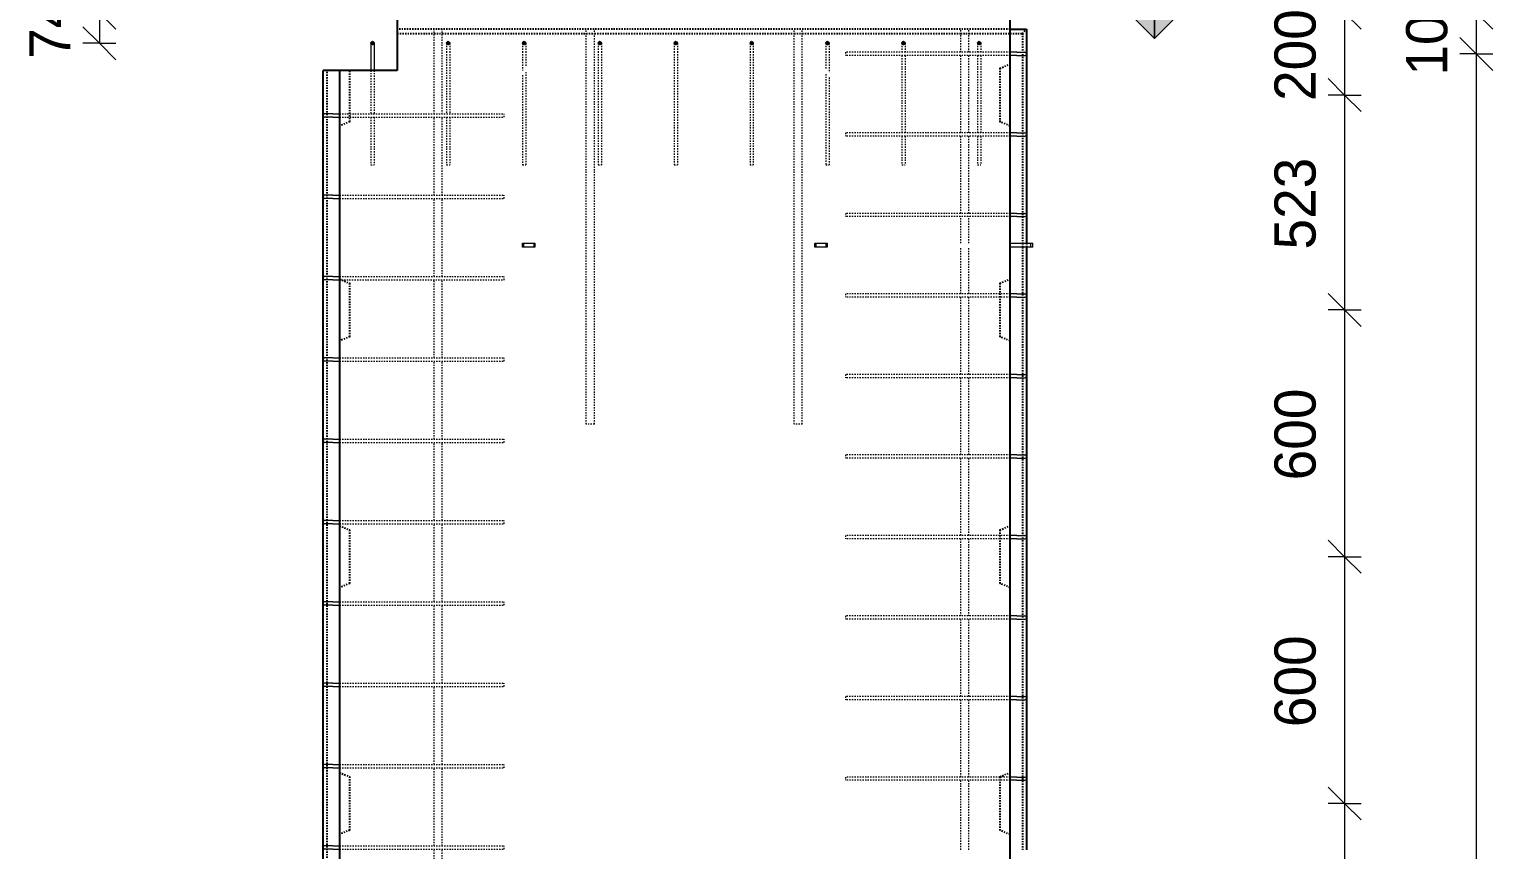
# Model space of a CAD drawing. Header units: millimetres. Extents: x -981 to 10210, y -2138 to 7756.
# Drawn here: x 1895 to 5452, y 1665 to 3660 of the extents above; entities that cross this region are included whole.
import ezdxf

# ---------------------------------------------------------------- set-up
doc = ezdxf.new("R2010")
doc.units = ezdxf.units.MM
doc.linetypes.add('Dash', pattern=[6.36, 3.18, -3.18])
for name, color, linetype, lineweight in [('A-ANNO-DIMS', 211, 'Continuous', 9), ('A-ANNO-DIMS-40', 211, 'Continuous', 9), ('A-GENM', 13, 'Continuous', 18), ('A-WALL', 113, 'Continuous', 25), ('A-WALL-HDLN', 110, 'Dash', 25), ('G-ANNO-SYMB', 111, 'Continuous', 9), ('S-RBAR', 171, 'Continuous', 18)]:
    doc.layers.add(name, color=color, linetype=linetype, lineweight=lineweight)
doc.styles.add('Nirmala UI Semilight', font='NirmalaS.ttf', dxfattribs={"height": 100})
doc.dimstyles.new('Arrow_Filled_-_2_5_NI_UI', dxfattribs={"dimscale": 304.8, "dimtxt": 104.736395, "dimasz": 0.262467, "dimexe": 0.131234, "dimexo": 0.0625, "dimgap": 0.131234, "dimtad": 1, "dimdec": 4, "dimzin": 0, "dimdsep": 46, "dimtxsty": 'Nirmala UI Semilight', "dimblk1": 'OBLIQUE', "dimblk2": 'OBLIQUE', "dimsah": 1, "dimcen": 0.09, "dimazin": 0, "dimtfac": 1, "dimtdec": 4, "dimtix": 1, "dimtmove": 0, "dimatfit": 3, "dimfxl": 0.131234, "dimfxlon": 1, "dimtvp": 1, "dimtolj": 1, "dimtzin": 0, "dimarcsym": 2})

# ---------------------------------------------------------------- blocks, each defined once
blk = doc.blocks.new('RR spread anchor face based - RR-SA-2_5-150-1726819-Elevation Front')
at = {"layer": 'A-GENM'}
for p, q in [((3093.8, 3140), (3096.3, 3140)), ((3093.8, 3130), (3093.8, 3140)), ((3096.3, 3140), (3121.3, 3140)), ((3096.3, 3140), (3096.3, 3130)), ((3121.3, 3140), (3123.8, 3140)), ((3121.3, 3140), (3121.3, 3130)), ((3123.8, 3140), (3123.8, 3130)), ((3096.3, 3130), (3093.8, 3130)), ((3121.3, 3130), (3096.3, 3130)), ((3123.8, 3130), (3121.3, 3130))]:
    blk.add_line(p, q, dxfattribs=at)
blk = doc.blocks.new('RR spread anchor face based - RR-SA-3_0-200-1726827-Elevation Front')
at = {"layer": 'A-GENM'}
for p, q in [((4278.8, 3140), (4328.8, 3140)), ((4328.8, 3140), (4333.8, 3140)), ((4328.8, 3130), (4328.8, 3140)), ((4333.8, 3130), (4333.8, 3140)), ((4328.8, 3130), (4278.8, 3130)), ((4333.8, 3130), (4328.8, 3130))]:
    blk.add_line(p, q, dxfattribs=at)
blk = doc.blocks.new('Detail View - M_Section Head - Filled SHOP DWG-1002450-Elevation Front')
at = {"layer": 'G-ANNO-SYMB'}
h = blk.add_hatch(color=256, dxfattribs=at)
edge = h.paths.add_edge_path()
edge.add_line((4404, -435.9), (4470.3, -435.9))
edge.add_arc((4630.3, -435.9), 160, 180, 225)
edge.add_line((4517.1, -549), (4404, -435.9))
h = blk.add_hatch(color=256, dxfattribs=at)
edge = h.paths.add_edge_path()
edge.add_line((4856.5, -435.9), (4743.4, -549))
edge.add_arc((4630.3, -435.9), 160, 315, 360)
edge.add_line((4790.3, -435.9), (4856.5, -435.9))
h = blk.add_hatch(color=256, dxfattribs=at)
edge = h.paths.add_edge_path()
edge.add_line((4630.3, -662.2), (4517.1, -549))
edge.add_arc((4630.3, -435.9), 160, 225, 270)
edge.add_line((4630.3, -595.9), (4630.3, -662.2))
h = blk.add_hatch(color=256, dxfattribs=at)
edge = h.paths.add_edge_path()
edge.add_line((4630.3, -662.2), (4630.3, -595.9))
edge.add_arc((4630.3, -435.9), 160, 270, 315)
edge.add_line((4743.4, -549), (4630.3, -662.2))
for p, q in [((4630.3, -662.2), (4404, -435.9)), ((4470.3, -435.9), (4404, -435.9)), ((4404, -435.9), (4517.1, -549)), ((4470.3, -435.9), (4404, -435.9)), ((4630.3, -662.2), (4856.5, -435.9)), ((4743.4, -549), (4856.5, -435.9)), ((4790.3, -435.9), (4856.5, -435.9)), ((4856.5, -435.9), (4790.3, -435.9)), ((4517.1, -549), (4630.3, -662.2)), ((4630.3, -662.2), (4743.4, -549)), ((4630.3, -595.9), (4630.3, -662.2)), ((4630.3, -662.2), (4630.3, -595.9))]:
    blk.add_line(p, q, dxfattribs=at)
for start, end in [(360, 180), (180, 360), (180, 225), (315, 0), (225, 270), (270, 315)]:
    blk.add_arc((4630.3, -435.9), 160, start, end, dxfattribs=at)
blk = doc.blocks.new('DIMBLOCK30-Elevation Front')
at = {"layer": 'A-ANNO-DIMS-40'}
for p, q in [((5411.8, 3700), (5371.8, 3740)), ((5411.8, 3700), (5371.8, 3700)), ((5411.8, 3700), (5411.8, 3600)), ((5411.8, 3700), (5451.8, 3660)), ((5411.8, 3700), (5451.8, 3700)), ((5411.8, 3600), (5371.8, 3640)), ((5411.8, 3600), (5371.8, 3600)), ((5411.8, 3600), (5451.8, 3560)), ((5411.8, 3600), (5451.8, 3600))]:
    blk.add_line(p, q, dxfattribs=at)
at = {"layer": 'A-ANNO-DIMS-40', "color": 0, "insert": (5241.3, 3547.2), "char_height": 100, "width": 246.797, "attachment_point": 1, "rotation": 90, "line_spacing_factor": 1.142579, "style": 'Nirmala UI Semilight'}
blk.add_mtext('100', dxfattribs=at)
blk = doc.blocks.new('_Oblique')
at = {"color": 0, "linetype": 'ByBlock', "lineweight": -2}
blk.add_line((-0.5, -0.5), (0.5, 0.5), dxfattribs=at)
blk = doc.blocks.new('DIMBLOCK31-Elevation Front')
at = {"layer": 'A-ANNO-DIMS-40'}
for p, q in [((5411.8, 3600), (5371.8, 3640)), ((5411.8, 3600), (5371.8, 3600)), ((5411.8, 3600), (5411.8, -1295)), ((5411.8, 3600), (5451.8, 3560)), ((5411.8, 3600), (5451.8, 3600)), ((5411.8, -1295), (5371.8, -1255)), ((5411.8, -1295), (5371.8, -1295)), ((5411.8, -1295), (5451.8, -1335)), ((5411.8, -1295), (5451.8, -1295))]:
    blk.add_line(p, q, dxfattribs=at)
at = {"layer": 'A-ANNO-DIMS-40', "color": 0, "insert": (5241.3, 639.3), "char_height": 100, "width": 1231.7, "attachment_point": 1, "rotation": 90, "line_spacing_factor": 1.142579, "style": 'Nirmala UI Semilight'}
blk.add_mtext('T8@200mm C/C', dxfattribs=at)
blk = doc.blocks.new('DIMBLOCK33-Elevation Front')
at = {"layer": 'A-ANNO-DIMS-40'}
for p, q in [((5091.8, 3700), (5051.8, 3740)), ((5091.8, 3700), (5051.8, 3700)), ((5091.8, 3700), (5091.8, 3500)), ((5091.8, 3700), (5131.8, 3660)), ((5091.8, 3700), (5131.8, 3700)), ((5091.8, 3500), (5051.8, 3540)), ((5091.8, 3500), (5051.8, 3500)), ((5091.8, 3500), (5131.8, 3460)), ((5091.8, 3500), (5131.8, 3500))]:
    blk.add_line(p, q, dxfattribs=at)
at = {"layer": 'A-ANNO-DIMS-40', "color": 0, "insert": (4921.3, 3485.7), "char_height": 100, "width": 274.219, "attachment_point": 1, "rotation": 90, "line_spacing_factor": 1.142579, "style": 'Nirmala UI Semilight'}
blk.add_mtext('200', dxfattribs=at)
blk = doc.blocks.new('DIMBLOCK34-Elevation Front')
at = {"layer": 'A-ANNO-DIMS-40'}
for p, q in [((5091.8, 3500), (5051.8, 3540)), ((5091.8, 3500), (5051.8, 3500)), ((5091.8, 3500), (5091.8, 2977.5)), ((5091.8, 3500), (5131.8, 3460)), ((5091.8, 3500), (5131.8, 3500)), ((5091.8, 2977.5), (5051.8, 3017.5)), ((5091.8, 2977.5), (5051.8, 2977.5)), ((5091.8, 2977.5), (5131.8, 2937.5)), ((5091.8, 2977.5), (5131.8, 2977.5))]:
    blk.add_line(p, q, dxfattribs=at)
at = {"layer": 'A-ANNO-DIMS-40', "color": 0, "insert": (4921.3, 3124.5), "char_height": 100, "width": 274.219, "attachment_point": 1, "rotation": 90, "line_spacing_factor": 1.142579, "style": 'Nirmala UI Semilight'}
blk.add_mtext('523', dxfattribs=at)
blk = doc.blocks.new('DIMBLOCK35-Elevation Front')
at = {"layer": 'A-ANNO-DIMS-40'}
for p, q in [((5091.8, 2977.5), (5051.8, 3017.5)), ((5091.8, 2977.5), (5051.8, 2977.5)), ((5091.8, 2977.5), (5091.8, 2377.5)), ((5091.8, 2977.5), (5131.8, 2937.5)), ((5091.8, 2977.5), (5131.8, 2977.5)), ((5091.8, 2377.5), (5051.8, 2417.5)), ((5091.8, 2377.5), (5051.8, 2377.5)), ((5091.8, 2377.5), (5131.8, 2337.5)), ((5091.8, 2377.5), (5131.8, 2377.5))]:
    blk.add_line(p, q, dxfattribs=at)
at = {"layer": 'A-ANNO-DIMS-40', "color": 0, "insert": (4921.3, 2563.2), "char_height": 100, "width": 274.219, "attachment_point": 1, "rotation": 90, "line_spacing_factor": 1.142579, "style": 'Nirmala UI Semilight'}
blk.add_mtext('600', dxfattribs=at)
blk = doc.blocks.new('DIMBLOCK36-Elevation Front')
at = {"layer": 'A-ANNO-DIMS-40'}
for p, q in [((5091.8, 2377.5), (5051.8, 2417.5)), ((5091.8, 2377.5), (5051.8, 2377.5)), ((5091.8, 2377.5), (5091.8, 1777.5)), ((5091.8, 2377.5), (5131.8, 2337.5)), ((5091.8, 2377.5), (5131.8, 2377.5)), ((5091.8, 1777.5), (5051.8, 1817.5)), ((5091.8, 1777.5), (5051.8, 1777.5)), ((5091.8, 1777.5), (5131.8, 1737.5)), ((5091.8, 1777.5), (5131.8, 1777.5))]:
    blk.add_line(p, q, dxfattribs=at)
at = {"layer": 'A-ANNO-DIMS-40', "color": 0, "insert": (4921.3, 1963.2), "char_height": 100, "width": 274.219, "attachment_point": 1, "rotation": 90, "line_spacing_factor": 1.142579, "style": 'Nirmala UI Semilight'}
blk.add_mtext('600', dxfattribs=at)
blk = doc.blocks.new('DIMBLOCK37-Elevation Front')
at = {"layer": 'A-ANNO-DIMS-40'}
for p, q in [((5091.8, 1777.5), (5051.8, 1817.5)), ((5091.8, 1777.5), (5051.8, 1777.5)), ((5091.8, 1777.5), (5091.8, 1177.5)), ((5091.8, 1777.5), (5131.8, 1737.5)), ((5091.8, 1777.5), (5131.8, 1777.5)), ((5091.8, 1177.5), (5051.8, 1217.5)), ((5091.8, 1177.5), (5051.8, 1177.5)), ((5091.8, 1177.5), (5131.8, 1137.5)), ((5091.8, 1177.5), (5131.8, 1177.5))]:
    blk.add_line(p, q, dxfattribs=at)
at = {"layer": 'A-ANNO-DIMS-40', "color": 0, "insert": (4921.3, 1363.2), "char_height": 100, "width": 274.219, "attachment_point": 1, "rotation": 90, "line_spacing_factor": 1.142579, "style": 'Nirmala UI Semilight'}
blk.add_mtext('600', dxfattribs=at)
blk = doc.blocks.new('DIMBLOCK70-Elevation Front')
at = {"layer": 'A-ANNO-DIMS-40'}
for p, q in [((2065.4, 3700), (2025.4, 3740)), ((2065.4, 3700), (2025.4, 3700)), ((2065.4, 3700), (2065.4, 3626)), ((2065.4, 3700), (2105.4, 3660)), ((2065.4, 3700), (2105.4, 3700)), ((2065.4, 3626), (2025.4, 3666)), ((2065.4, 3626), (2025.4, 3626)), ((2065.4, 3626), (2105.4, 3586)), ((2065.4, 3626), (2105.4, 3626))]:
    blk.add_line(p, q, dxfattribs=at)
at = {"layer": 'A-ANNO-DIMS-40', "color": 0, "insert": (1894.9, 3587.8), "char_height": 100, "width": 180.527, "attachment_point": 1, "rotation": 90, "line_spacing_factor": 1.142579, "style": 'Nirmala UI Semilight'}
blk.add_mtext('74', dxfattribs=at)

msp = doc.modelspace()

# ---------------------------------------------------------------- hatches: boundary and pattern name
at = {"layer": 'S-RBAR'}
h = msp.add_hatch(color=256, dxfattribs=at)
edge = h.paths.add_edge_path()
edge.add_arc((2728.8071, 3626), 4, 0, 360)
for points in [[(2728.8071, 3622), (2732.8071, 3626), (2728.8071, 3630), (2724.8071, 3626)], [(2913.1821, 3622), (2917.1821, 3626), (2913.1821, 3630), (2909.1821, 3626)], [(3097.5571, 3622), (3101.5571, 3626), (3097.5571, 3630), (3093.5571, 3626), (3097.01598, 3622.54112)], [(3281.9321, 3622), (3285.9321, 3626), (3281.9321, 3630), (3277.9321, 3626)], [(3466.3071, 3622), (3470.3071, 3626), (3466.3071, 3630), (3462.3071, 3626)], [(3650.6821, 3622), (3654.6821, 3626), (3650.6821, 3630), (3646.6821, 3626)], [(3835.0571, 3622), (3839.0571, 3626), (3835.0571, 3630), (3831.0571, 3626)], [(4019.4321, 3622), (4023.4321, 3626), (4019.4321, 3630), (4015.4321, 3626)], [(4203.8071, 3622), (4207.8071, 3626), (4203.8071, 3630), (4199.8071, 3626)]]:
    msp.add_hatch(color=256, dxfattribs=at).paths.add_polyline_path(points)
h = msp.add_hatch(color=256, dxfattribs=at)
edge = h.paths.add_edge_path()
edge.add_arc((2913.1821, 3626), 4, 0, 360)
h = msp.add_hatch(color=256, dxfattribs=at)
edge = h.paths.add_edge_path()
edge.add_arc((3097.5571, 3626), 4, 0, 360)
h = msp.add_hatch(color=256, dxfattribs=at)
edge = h.paths.add_edge_path()
edge.add_arc((3281.9321, 3626), 4, 0, 360)
h = msp.add_hatch(color=256, dxfattribs=at)
edge = h.paths.add_edge_path()
edge.add_arc((3466.3071, 3626), 4, 0, 360)
h = msp.add_hatch(color=256, dxfattribs=at)
edge = h.paths.add_edge_path()
edge.add_arc((3650.6821, 3626), 4, 0, 360)
h = msp.add_hatch(color=256, dxfattribs=at)
edge = h.paths.add_edge_path()
edge.add_arc((3835.0571, 3626), 4, 0, 360)
h = msp.add_hatch(color=256, dxfattribs=at)
edge = h.paths.add_edge_path()
edge.add_arc((4019.4321, 3626), 4, 0, 360)
h = msp.add_hatch(color=256, dxfattribs=at)
edge = h.paths.add_edge_path()
edge.add_arc((4203.8071, 3626), 4, 0, 360)

# ---------------------------------------------------------------- linework, layer by layer
at = {"layer": 'A-WALL'}
for p, q in [((2789.17607, 3700), (2789.17607, 3560)), ((4278.8071, -1395), (4278.8071, 3700)), ((4278.8071, 3660), (4318.8071, 3660)), ((4318.8071, 3660), (4318.8071, 3600.38007)), ((4318.8071, 3599.61993), (4318.8071, 3404.58007)), ((2789.17607, 3560), (2608.8071, 3560)), ((2608.8071, 3450.38007), (2608.8071, 3560)), ((2648.8071, 3560), (2648.8071, -1395)), ((2608.8071, 3252.67174), (2608.8071, 3449.61993)), ((4318.8071, 3403.81993), (4318.8071, 3208.78007)), ((2608.8071, 3054.96341), (2608.8071, 3251.91159)), ((4318.8071, 3208.01993), (4318.8071, 3140)), ((4318.8071, 3130), (4318.8071, 3012.98007)), ((2608.8071, 2857.25507), (2608.8071, 3054.20326)), ((4318.8071, 3012.21993), (4318.8071, 2817.18007)), ((2608.8071, 2659.54674), (2608.8071, 2856.49493)), ((4318.8071, 2816.41993), (4318.8071, 2621.38007)), ((2608.8071, 2461.83841), (2608.8071, 2658.78659)), ((4318.8071, 2620.61993), (4318.8071, 2425.58007)), ((2608.8071, 2264.13007), (2608.8071, 2461.07826)), ((4318.8071, 2424.81993), (4318.8071, 2229.78007)), ((2608.8071, 2066.42174), (2608.8071, 2263.36993)), ((4318.8071, 2229.01993), (4318.8071, 2033.98007)), ((2608.8071, 1868.71341), (2608.8071, 2065.66159)), ((4318.8071, 2033.21993), (4318.8071, 1838.18007)), ((2608.8071, 1671.00507), (2608.8071, 1867.95326)), ((4318.8071, 1837.41993), (4318.8071, 1665)), ((2608.8071, 1473.29674), (2608.8071, 1670.24493))]:
    msp.add_line(p, q, dxfattribs=at)
at = {"layer": 'A-WALL-HDLN'}
for p, q in [((4278.75749, 3660), (2789.17607, 3660)), ((2789.17607, 3650), (2878.75422, 3650)), ((2878.85344, 3650), (2898.75422, 3650)), ((2898.85344, 3650), (3248.75749, 3650)), ((3248.85671, 3650), (3268.75749, 3650)), ((3268.85671, 3650), (3753.75749, 3650)), ((3753.85671, 3650), (3773.75749, 3650)), ((3773.85671, 3650), (4158.75749, 3650)), ((4158.85671, 3650), (4178.75749, 3650)), ((4178.85671, 3650), (4278.75749, 3650)), ((4278.85671, 3650), (4308.80452, 3650)), ((4308.80452, 3650), (4318.80624, 3660.00172)), ((4308.80452, 3650), (4308.80452, 3140.04961)), ((2618.80968, -1395), (2618.80968, 3560)), ((2673.8071, 3435), (2673.8071, 3560)), ((4253.8071, 3565), (4278.75749, 3574.98016)), ((4253.8071, 3565), (4253.8071, 3435)), ((2673.8071, 3435), (2648.8071, 3425)), ((4278.75749, 3425.01984), (4253.8071, 3435)), ((4308.80452, 3139.95039), (4308.80452, 3130.04961)), ((4318.8071, 3139.95039), (4318.8071, 3130.04961)), ((4308.80452, 3129.95039), (4308.80452, 1665.04961)), ((2648.8071, 3052.5), (2673.8071, 3042.5)), ((2673.8071, 2912.5), (2673.8071, 3042.5)), ((4253.8071, 3042.5), (4278.75749, 3052.48016)), ((4253.8071, 3042.5), (4253.8071, 2912.5)), ((2673.8071, 2912.5), (2648.8071, 2902.5)), ((4278.75749, 2902.51984), (4253.8071, 2912.5)), ((2648.8071, 2452.5), (2673.8071, 2442.5)), ((2673.8071, 2312.5), (2673.8071, 2442.5)), ((4253.8071, 2442.5), (4278.75749, 2452.48016)), ((4253.8071, 2442.5), (4253.8071, 2312.5)), ((2673.8071, 2312.5), (2648.8071, 2302.5)), ((4278.75749, 2302.51984), (4253.8071, 2312.5)), ((2648.8071, 1852.5), (2673.8071, 1842.5)), ((4253.8071, 1842.5), (4278.75749, 1852.48016)), ((2673.8071, 1712.5), (2673.8071, 1842.5)), ((4253.8071, 1842.5), (4253.8071, 1712.5)), ((2673.8071, 1712.5), (2648.8071, 1702.5)), ((4278.75749, 1702.51984), (4253.8071, 1712.5))]:
    msp.add_line(p, q, dxfattribs=at)
at = {"layer": 'S-RBAR'}
for p, q in [((2728.8071, 3630), (2724.8071, 3626)), ((2732.8071, 3626), (2728.8071, 3630)), ((2913.1821, 3630), (2909.1821, 3626)), ((2917.1821, 3626), (2913.1821, 3630)), ((3097.5571, 3630), (3093.5571, 3626)), ((3101.5571, 3626), (3097.5571, 3630)), ((3281.9321, 3630), (3277.9321, 3626)), ((3285.9321, 3626), (3281.9321, 3630)), ((3466.3071, 3630), (3462.3071, 3626)), ((3470.3071, 3626), (3466.3071, 3630)), ((3650.6821, 3630), (3646.6821, 3626)), ((3654.6821, 3626), (3650.6821, 3630)), ((3835.0571, 3630), (3831.0571, 3626)), ((3839.0571, 3626), (3835.0571, 3630)), ((4019.4321, 3630), (4015.4321, 3626)), ((4023.4321, 3626), (4019.4321, 3630)), ((4203.8071, 3630), (4199.8071, 3626)), ((4207.8071, 3626), (4203.8071, 3630)), ((2724.8071, 3626), (2728.8071, 3622)), ((2724.8071, 3625.99912), (2724.8071, 3606)), ((2724.8071, 3606), (2724.8071, 3560)), ((2728.8071, 3622), (2732.8071, 3626)), ((2732.8071, 3625.99912), (2732.8071, 3606)), ((2732.8071, 3606), (2732.8071, 3560)), ((2909.1821, 3626), (2913.1821, 3622)), ((2913.1821, 3622), (2917.1821, 3626)), ((3093.5571, 3626), (3097.01598, 3622.54112)), ((3097.01598, 3622.54112), (3097.5571, 3622)), ((3097.5571, 3622), (3101.5571, 3626)), ((3277.9321, 3626), (3281.9321, 3622)), ((3281.9321, 3622), (3285.9321, 3626)), ((3462.3071, 3626), (3466.3071, 3622)), ((3466.3071, 3622), (3470.3071, 3626)), ((3646.6821, 3626), (3650.6821, 3622)), ((3650.6821, 3622), (3654.6821, 3626)), ((3831.0571, 3626), (3835.0571, 3622)), ((3835.0571, 3622), (3839.0571, 3626)), ((4015.4321, 3626), (4019.4321, 3622)), ((4019.4321, 3622), (4023.4321, 3626)), ((4199.8071, 3626), (4203.8071, 3622)), ((4203.8071, 3622), (4207.8071, 3626)), ((4294.8071, 3604), (4278.8071, 3604)), ((4294.8071, 3596), (4278.8071, 3596)), ((4294.8071, 3604), (4314.8071, 3604)), ((4294.8071, 3596), (4314.8071, 3596)), ((2632.8071, 3454), (2612.8071, 3454)), ((2632.8071, 3454), (2648.8071, 3454)), ((2632.8071, 3446), (2612.8071, 3446)), ((2632.8071, 3446), (2648.8071, 3446)), ((4294.8071, 3408.2), (4278.8071, 3408.2)), ((4294.8071, 3400.2), (4278.8071, 3400.2)), ((4294.8071, 3408.2), (4314.8071, 3408.2)), ((4294.8071, 3400.2), (4314.8071, 3400.2)), ((2632.8071, 3256.29167), (2612.8071, 3256.29167)), ((2632.8071, 3248.29167), (2612.8071, 3248.29167)), ((2632.8071, 3256.29167), (2648.8071, 3256.29167)), ((2632.8071, 3248.29167), (2648.8071, 3248.29167)), ((4294.8071, 3212.4), (4278.8071, 3212.4)), ((4294.8071, 3204.4), (4278.8071, 3204.4)), ((4294.8071, 3212.4), (4314.8071, 3212.4)), ((4294.8071, 3204.4), (4314.8071, 3204.4)), ((2632.8071, 3058.58333), (2612.8071, 3058.58333)), ((2632.8071, 3050.58333), (2612.8071, 3050.58333)), ((2632.8071, 3058.58333), (2648.8071, 3058.58333)), ((2632.8071, 3050.58333), (2648.8071, 3050.58333)), ((4294.8071, 3016.6), (4278.8071, 3016.6)), ((4294.8071, 3008.6), (4278.8071, 3008.6)), ((4294.8071, 3016.6), (4314.8071, 3016.6)), ((4294.8071, 3008.6), (4314.8071, 3008.6)), ((2632.8071, 2860.875), (2612.8071, 2860.875)), ((2632.8071, 2852.875), (2612.8071, 2852.875)), ((2632.8071, 2860.875), (2648.8071, 2860.875)), ((2632.8071, 2852.875), (2648.8071, 2852.875)), ((4294.8071, 2820.8), (4278.8071, 2820.8)), ((4294.8071, 2812.8), (4278.8071, 2812.8)), ((4294.8071, 2820.8), (4314.8071, 2820.8)), ((4294.8071, 2812.8), (4314.8071, 2812.8)), ((2632.8071, 2663.16667), (2612.8071, 2663.16667)), ((2632.8071, 2655.16667), (2612.8071, 2655.16667)), ((2632.8071, 2663.16667), (2648.8071, 2663.16667)), ((2632.8071, 2655.16667), (2648.8071, 2655.16667)), ((4294.8071, 2625), (4278.8071, 2625)), ((4294.8071, 2617), (4278.8071, 2617)), ((4294.8071, 2625), (4314.8071, 2625)), ((4294.8071, 2617), (4314.8071, 2617)), ((2632.8071, 2465.45833), (2612.8071, 2465.45833)), ((2632.8071, 2457.45833), (2612.8071, 2457.45833)), ((2632.8071, 2465.45833), (2648.8071, 2465.45833)), ((2632.8071, 2457.45833), (2648.8071, 2457.45833)), ((4294.8071, 2429.2), (4278.8071, 2429.2)), ((4294.8071, 2421.2), (4278.8071, 2421.2)), ((4294.8071, 2429.2), (4314.8071, 2429.2)), ((4294.8071, 2421.2), (4314.8071, 2421.2)), ((2632.8071, 2267.75), (2612.8071, 2267.75)), ((2632.8071, 2259.75), (2612.8071, 2259.75)), ((2632.8071, 2267.75), (2648.8071, 2267.75)), ((2632.8071, 2259.75), (2648.8071, 2259.75)), ((4294.8071, 2233.4), (4278.8071, 2233.4)), ((4294.8071, 2225.4), (4278.8071, 2225.4)), ((4294.8071, 2233.4), (4314.8071, 2233.4)), ((4294.8071, 2225.4), (4314.8071, 2225.4)), ((2632.8071, 2070.04167), (2612.8071, 2070.04167)), ((2632.8071, 2070.04167), (2648.8071, 2070.04167)), ((2632.8071, 2062.04167), (2612.8071, 2062.04167)), ((2632.8071, 2062.04167), (2648.8071, 2062.04167)), ((4294.8071, 2037.6), (4278.8071, 2037.6)), ((4294.8071, 2029.6), (4278.8071, 2029.6)), ((4294.8071, 2037.6), (4314.8071, 2037.6)), ((4294.8071, 2029.6), (4314.8071, 2029.6)), ((2632.8071, 1872.33333), (2612.8071, 1872.33333)), ((2632.8071, 1864.33333), (2612.8071, 1864.33333)), ((2632.8071, 1872.33333), (2648.8071, 1872.33333)), ((2632.8071, 1864.33333), (2648.8071, 1864.33333)), ((4294.8071, 1841.8), (4278.8071, 1841.8)), ((4294.8071, 1833.8), (4278.8071, 1833.8)), ((4294.8071, 1841.8), (4314.8071, 1841.8)), ((4294.8071, 1833.8), (4314.8071, 1833.8)), ((2632.8071, 1674.625), (2612.8071, 1674.625)), ((2632.8071, 1674.625), (2648.8071, 1674.625)), ((2632.8071, 1666.625), (2612.8071, 1666.625)), ((2632.8071, 1666.625), (2648.8071, 1666.625))]:
    msp.add_line(p, q, dxfattribs=at)
at = {"layer": 'S-RBAR', "linetype": 'Dash'}
for p, q in [((2878.80383, 3454), (2878.80383, 3659.95039)), ((2898.80383, 3454), (2898.80383, 3659.95039)), ((3248.8071, 2700), (3248.8071, 3659.95039)), ((3268.8071, 2700), (3268.8071, 3659.95039)), ((3753.8071, 2700), (3753.8071, 3659.95039)), ((3773.8071, 2700), (3773.8071, 3659.95039)), ((4158.8071, 3604), (4158.8071, 3659.95039)), ((4178.8071, 3604), (4178.8071, 3659.95039)), ((2909.1821, 3625.99912), (2909.1821, 3606)), ((2909.1821, 3606), (2909.1821, 3454)), ((2917.1821, 3625.99912), (2917.1821, 3606)), ((2917.1821, 3606), (2917.1821, 3454)), ((3093.5571, 3625.99912), (3093.5571, 3606)), ((3093.5571, 3606), (3093.5571, 3560.03248)), ((3101.5571, 3625.99912), (3101.5571, 3606)), ((3101.5571, 3606), (3101.5571, 3568.03248)), ((3277.9321, 3625.99912), (3277.9321, 3606)), ((3277.9321, 3606), (3277.9321, 3330)), ((3285.9321, 3625.99912), (3285.9321, 3606)), ((3285.9321, 3606), (3285.9321, 3330)), ((3462.3071, 3625.99912), (3462.3071, 3606)), ((3462.3071, 3606), (3462.3071, 3330)), ((3470.3071, 3625.99912), (3470.3071, 3606)), ((3470.3071, 3606), (3470.3071, 3330)), ((3646.6821, 3625.99912), (3646.6821, 3606)), ((3646.6821, 3606), (3646.6821, 3330)), ((3654.6821, 3625.99912), (3654.6821, 3606)), ((3654.6821, 3606), (3654.6821, 3330)), ((3831.0571, 3625.99912), (3831.0571, 3606)), ((3831.0571, 3606), (3831.0571, 3563.03248)), ((3839.0571, 3625.99912), (3839.0571, 3606)), ((3839.0571, 3606), (3839.0571, 3555.03248)), ((4278.75749, 3604), (3878.8071, 3604)), ((3878.8071, 3604), (3878.8071, 3596)), ((4278.75749, 3596), (3878.8071, 3596)), ((4015.4321, 3625.99912), (4015.4321, 3606)), ((4015.4321, 3606), (4015.4321, 3604)), ((4015.4321, 3596), (4015.4321, 3408.2)), ((4023.4321, 3625.99912), (4023.4321, 3606)), ((4023.4321, 3606), (4023.4321, 3604)), ((4023.4321, 3596), (4023.4321, 3408.2)), ((4158.8071, 3408.2), (4158.8071, 3596)), ((4178.8071, 3408.2), (4178.8071, 3596)), ((4199.8071, 3625.99912), (4199.8071, 3606)), ((4199.8071, 3606), (4199.8071, 3604)), ((4199.8071, 3596), (4199.8071, 3408.2)), ((4207.8071, 3625.99912), (4207.8071, 3606)), ((4207.8071, 3606), (4207.8071, 3604)), ((4207.8071, 3596), (4207.8071, 3408.2)), ((2724.8071, 3559.95039), (2724.8071, 3454)), ((2732.8071, 3559.95039), (2732.8071, 3454)), ((3093.5571, 3548.03248), (3093.5571, 3330)), ((3101.5571, 3556.03248), (3101.5571, 3330)), ((3831.0571, 3551.03248), (3831.0571, 3330)), ((3839.0571, 3543.03248), (3839.0571, 3330)), ((2648.85671, 3454), (2673.75749, 3454)), ((2673.85671, 3454), (3048.8071, 3454)), ((3048.8071, 3446), (3048.8071, 3454)), ((2648.85671, 3446), (2673.75749, 3446)), ((2673.85671, 3446), (3048.8071, 3446)), ((2724.8071, 3446), (2724.8071, 3330)), ((2732.8071, 3446), (2732.8071, 3330)), ((2878.80383, 3256.29167), (2878.80383, 3446)), ((2898.80383, 3256.29167), (2898.80383, 3446)), ((2909.1821, 3446), (2909.1821, 3330)), ((2917.1821, 3446), (2917.1821, 3330)), ((4278.75749, 3408.2), (3878.8071, 3408.2)), ((3878.8071, 3408.2), (3878.8071, 3400.2)), ((4278.75749, 3400.2), (3878.8071, 3400.2)), ((4015.4321, 3400.2), (4015.4321, 3330)), ((4023.4321, 3400.2), (4023.4321, 3330)), ((4158.8071, 3212.4), (4158.8071, 3400.2)), ((4178.8071, 3212.4), (4178.8071, 3400.2)), ((4199.8071, 3400.2), (4199.8071, 3330)), ((4207.8071, 3400.2), (4207.8071, 3330)), ((2724.8071, 3330), (2732.8071, 3330)), ((2909.1821, 3330), (2917.1821, 3330)), ((3093.5571, 3330), (3101.5571, 3330)), ((3277.9321, 3330), (3285.9321, 3330)), ((3462.3071, 3330), (3470.3071, 3330)), ((3646.6821, 3330), (3654.6821, 3330)), ((3831.0571, 3330), (3839.0571, 3330)), ((4015.4321, 3330), (4023.4321, 3330)), ((4199.8071, 3330), (4207.8071, 3330)), ((2648.85671, 3256.29167), (3048.8071, 3256.29167)), ((2648.85671, 3248.29167), (3048.8071, 3248.29167)), ((2878.80383, 3058.58333), (2878.80383, 3248.29167)), ((2898.80383, 3058.58333), (2898.80383, 3248.29167)), ((3048.8071, 3248.29167), (3048.8071, 3256.29167)), ((4278.75749, 3212.4), (3878.8071, 3212.4)), ((3878.8071, 3212.4), (3878.8071, 3204.4)), ((4278.75749, 3204.4), (3878.8071, 3204.4)), ((4158.8071, 3140), (4158.8071, 3204.4)), ((4178.8071, 3140), (4178.8071, 3204.4)), ((4158.8071, 3016.6), (4158.8071, 3130)), ((4178.8071, 3016.6), (4178.8071, 3130)), ((2648.85671, 3058.58333), (3048.8071, 3058.58333)), ((2648.85671, 3050.58333), (2653.47355, 3050.58333)), ((2653.72399, 3050.58333), (3048.8071, 3050.58333)), ((2878.80383, 2860.875), (2878.80383, 3050.58333)), ((2898.80383, 2860.875), (2898.80383, 3050.58333)), ((3048.8071, 3050.58333), (3048.8071, 3058.58333)), ((4253.75749, 3016.6), (3878.8071, 3016.6)), ((3878.8071, 3016.6), (3878.8071, 3008.6)), ((4253.75749, 3008.6), (3878.8071, 3008.6)), ((4158.8071, 2820.8), (4158.8071, 3008.6)), ((4178.8071, 2820.8), (4178.8071, 3008.6)), ((4278.75749, 3016.6), (4253.85671, 3016.6)), ((4278.75749, 3008.6), (4253.85671, 3008.6)), ((2648.85671, 2860.875), (3048.8071, 2860.875)), ((2648.85671, 2852.875), (3048.8071, 2852.875)), ((2878.80383, 2663.16667), (2878.80383, 2852.875)), ((2898.80383, 2663.16667), (2898.80383, 2852.875)), ((3048.8071, 2852.875), (3048.8071, 2860.875)), ((4278.75749, 2820.8), (3878.8071, 2820.8)), ((3878.8071, 2820.8), (3878.8071, 2812.8)), ((4278.75749, 2812.8), (3878.8071, 2812.8)), ((4158.8071, 2625), (4158.8071, 2812.8)), ((4178.8071, 2625), (4178.8071, 2812.8)), ((3268.8071, 2700), (3248.8071, 2700)), ((3773.8071, 2700), (3753.8071, 2700)), ((2648.85671, 2663.16667), (3048.8071, 2663.16667)), ((2648.85671, 2655.16667), (3048.8071, 2655.16667)), ((2878.80383, 2465.45833), (2878.80383, 2655.16667)), ((2898.80383, 2465.45833), (2898.80383, 2655.16667)), ((3048.8071, 2655.16667), (3048.8071, 2663.16667)), ((4278.75749, 2625), (3878.8071, 2625)), ((3878.8071, 2625), (3878.8071, 2617)), ((4278.75749, 2617), (3878.8071, 2617)), ((4158.8071, 2429.2), (4158.8071, 2617)), ((4178.8071, 2429.2), (4178.8071, 2617)), ((2648.85671, 2465.45833), (3048.8071, 2465.45833)), ((2648.85671, 2457.45833), (3048.8071, 2457.45833)), ((2878.80383, 2267.75), (2878.80383, 2457.45833)), ((2898.80383, 2267.75), (2898.80383, 2457.45833)), ((3048.8071, 2457.45833), (3048.8071, 2465.45833)), ((4253.75749, 2429.2), (3878.8071, 2429.2)), ((3878.8071, 2429.2), (3878.8071, 2421.2)), ((4253.75749, 2421.2), (3878.8071, 2421.2)), ((4158.8071, 2233.4), (4158.8071, 2421.2)), ((4178.8071, 2233.4), (4178.8071, 2421.2)), ((4278.75749, 2429.2), (4253.85671, 2429.2)), ((4278.75749, 2421.2), (4253.85671, 2421.2)), ((2648.85671, 2267.75), (3048.8071, 2267.75)), ((2648.85671, 2259.75), (3048.8071, 2259.75)), ((2878.80383, 2070.04167), (2878.80383, 2259.75)), ((2898.80383, 2070.04167), (2898.80383, 2259.75)), ((3048.8071, 2259.75), (3048.8071, 2267.75)), ((4278.75749, 2233.4), (3878.8071, 2233.4)), ((3878.8071, 2233.4), (3878.8071, 2225.4)), ((4278.75749, 2225.4), (3878.8071, 2225.4)), ((4158.8071, 2037.6), (4158.8071, 2225.4)), ((4178.8071, 2037.6), (4178.8071, 2225.4)), ((2648.85671, 2070.04167), (3048.8071, 2070.04167)), ((3048.8071, 2062.04167), (3048.8071, 2070.04167)), ((2648.85671, 2062.04167), (3048.8071, 2062.04167)), ((2878.80383, 1872.33333), (2878.80383, 2062.04167)), ((2898.80383, 1872.33333), (2898.80383, 2062.04167)), ((4278.75749, 2037.6), (3878.8071, 2037.6)), ((3878.8071, 2037.6), (3878.8071, 2029.6)), ((4278.75749, 2029.6), (3878.8071, 2029.6)), ((4158.8071, 1841.8), (4158.8071, 2029.6)), ((4178.8071, 1841.8), (4178.8071, 2029.6)), ((2648.85671, 1872.33333), (3048.8071, 1872.33333)), ((2648.85671, 1864.33333), (3048.8071, 1864.33333)), ((2878.80383, 1674.625), (2878.80383, 1864.33333)), ((2898.80383, 1674.625), (2898.80383, 1864.33333)), ((3048.8071, 1864.33333), (3048.8071, 1872.33333)), ((4253.75749, 1841.8), (3878.8071, 1841.8)), ((3878.8071, 1841.8), (3878.8071, 1833.8)), ((4253.75749, 1833.8), (3878.8071, 1833.8)), ((4158.8071, 1665), (4158.8071, 1833.8)), ((4178.8071, 1665), (4178.8071, 1833.8)), ((4278.75749, 1841.8), (4253.85671, 1841.8)), ((4278.75749, 1833.8), (4253.85671, 1833.8)), ((2648.85671, 1674.625), (3048.8071, 1674.625)), ((3048.8071, 1666.625), (3048.8071, 1674.625)), ((2648.85671, 1666.625), (3048.8071, 1666.625)), ((2878.80383, 1476.91667), (2878.80383, 1666.625)), ((2898.80383, 1476.91667), (2898.80383, 1666.625))]:
    msp.add_line(p, q, dxfattribs=at)
at = {"layer": 'S-RBAR'}
for centre in [(2728.8071, 3626), (2913.1821, 3626), (3097.5571, 3626), (3281.9321, 3626), (3466.3071, 3626), (3650.6821, 3626), (3835.0571, 3626), (4019.4321, 3626), (4203.8071, 3626)]:
    msp.add_circle(centre, 4, dxfattribs=at)
for centre, start, end in [((2728.8071, 3626), 91.17063157, 178.82936843), ((2728.8071, 3626), 1.17063157, 88.82936843), ((4314.8071, 3600), 270, 90), ((2612.8071, 3450), 90, 270), ((4314.8071, 3404.2), 270, 90), ((2612.8071, 3252.29167), 90, 270), ((4314.8071, 3208.4), 270, 90), ((2612.8071, 3054.58333), 90, 270), ((4314.8071, 3012.6), 270, 90), ((2612.8071, 2856.875), 90, 270), ((4314.8071, 2816.8), 270, 90), ((2612.8071, 2659.16667), 90, 270), ((4314.8071, 2621), 270, 90), ((2612.8071, 2461.45833), 90, 270), ((4314.8071, 2425.2), 270, 90), ((2612.8071, 2263.75), 90, 270), ((4314.8071, 2229.4), 270, 90), ((2612.8071, 2066.04167), 90, 270), ((4314.8071, 2033.6), 270, 90), ((2612.8071, 1868.33333), 90, 270), ((4314.8071, 1837.8), 270, 90), ((2612.8071, 1670.625), 90, 270)]:
    msp.add_arc(centre, 4, start, end, dxfattribs=at)
at = {"layer": 'S-RBAR', "linetype": 'Dash'}
for centre, start, end in [((2913.1821, 3626), 91.17063157, 178.82936843), ((2913.1821, 3626), 1.17063157, 88.82936843), ((3097.5571, 3626), 91.17063157, 178.82936843), ((3097.5571, 3626), 1.17063157, 88.82936843), ((3281.9321, 3626), 91.17063157, 178.82936843), ((3281.9321, 3626), 1.17063157, 88.82936843), ((3466.3071, 3626), 91.17063157, 178.82936843), ((3466.3071, 3626), 1.17063157, 88.82936843), ((3650.6821, 3626), 91.17063157, 178.82936843), ((3650.6821, 3626), 1.17063157, 88.82936843), ((3835.0571, 3626), 91.17063157, 178.82936843), ((3835.0571, 3626), 1.17063157, 88.82936843), ((4019.4321, 3626), 91.17063157, 178.82936843), ((4019.4321, 3626), 1.17063157, 88.82936843), ((4203.8071, 3626), 91.17063157, 178.82936843), ((4203.8071, 3626), 1.17063157, 88.82936843)]:
    msp.add_arc(centre, 4, start, end, dxfattribs=at)

# ---------------------------------------------------------------- block references
at = {"layer": 'A-GENM'}
for name, p in [('RR spread anchor face based - RR-SA-2_5-150-1726819-Elevation Front', (0, 0)), ('RR spread anchor face based - RR-SA-2_5-150-1726819-Elevation Front', (710, 0)), ('RR spread anchor face based - RR-SA-3_0-200-1726827-Elevation Front', (0, 0))]:
    msp.add_blockref(name, p, dxfattribs=at)
at = {"layer": 'G-ANNO-SYMB'}
msp.add_blockref('Detail View - M_Section Head - Filled SHOP DWG-1002450-Elevation Front', (-0.92144, 4300), dxfattribs=at)

# ---------------------------------------------------------------- dimensions: what is measured, and where the dimension line sits
at = {"layer": 'A-ANNO-DIMS'}
for base, p1, p2, override, picture, middle in [((5411.81869, 3600), (5371.81869, 3700), (5371.81869, 3600), {"dimpost": '<>', "dimfxl": 100}, 'DIMBLOCK30-Elevation Front', (5319.8661, 3650)), ((2065.36501, 3626), (2105.36501, 3700), (2105.36501, 3626), {"dimpost": '<>', "dimfxl": 74}, 'DIMBLOCK70-Elevation Front', (1975.36501, 3663)), ((5091.81869, 3500), (5051.81869, 3700), (5051.81869, 3500), {"dimpost": '<>', "dimfxl": 200}, 'DIMBLOCK33-Elevation Front', (5000.14504, 3600)), ((5091.81869, 2977.5), (5051.81869, 3500), (5051.81869, 2977.5), {"dimpost": '<>', "dimfxl": 522.5}, 'DIMBLOCK34-Elevation Front', (5000.14504, 3238.75)), ((5091.81869, 2377.5), (5051.81869, 2977.5), (5051.81869, 2377.5), {"dimpost": '<>', "dimfxl": 600}, 'DIMBLOCK35-Elevation Front', (5000.11018, 2677.5)), ((5091.81869, 1777.5), (5051.81869, 2377.5), (5051.81869, 1777.5), {"dimpost": '<>', "dimfxl": 600}, 'DIMBLOCK36-Elevation Front', (5000.11018, 2077.5)), ((5091.81869, 1177.5), (5051.81869, 1777.5), (5051.81869, 1177.5), {"dimpost": '<>', "dimfxl": 600}, 'DIMBLOCK37-Elevation Front', (5000.11018, 1477.5))]:
    dim = msp.add_linear_dim(base=base, p1=p1, p2=p2, angle=90, dimstyle='Arrow_Filled_-_2_5_NI_UI', override=override, dxfattribs=at)
    dim.commit()
    dim.dimension.update_dxf_attribs({"geometry": picture, "text_midpoint": middle})
dim = msp.add_linear_dim(base=(5411.81869, -1295), p1=(5371.81869, 3600), p2=(5371.81869, -1295), angle=90, text='T8@200mm C/C', dimstyle='Arrow_Filled_-_2_5_NI_UI', override={"dimpost": '<>', "dimfxl": 4895}, dxfattribs=at)
dim.commit()
dim.dimension.update_dxf_attribs({"geometry": 'DIMBLOCK31-Elevation Front', "text_midpoint": (5312.6834, 1152.5)})

doc.saveas('drawing.dxf')
